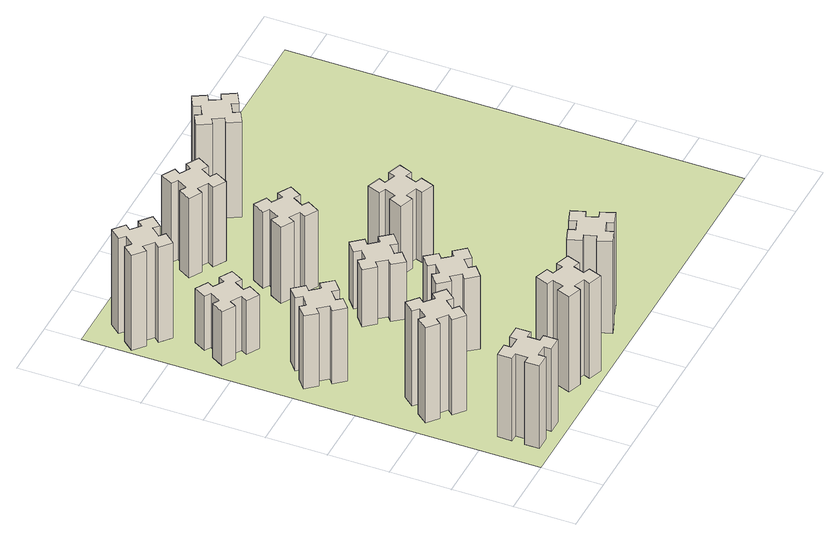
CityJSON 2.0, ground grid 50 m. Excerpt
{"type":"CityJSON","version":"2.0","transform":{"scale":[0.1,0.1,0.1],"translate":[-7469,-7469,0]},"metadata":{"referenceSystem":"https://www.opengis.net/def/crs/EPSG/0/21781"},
"CityObjects":{
"building1":{"type":"Building","attributes":{"class":"1000","function":"1000","usage":"1000","yearOfConstruction":2016,"roofType":"1000","measuredHeight":78,"storeysAboveGround":30,"storeysBelowGround":0},"geometry":[{"type":"Solid","lod":"1","boundaries":[[[[0,1,2,3,4,5,6,7,8,9,10,11,12,13,14,15,16,17,18,19]],[[17,16,20,21]],[[16,15,22,20]],[[15,14,23,22]],[[14,13,24,23]],[[13,12,25,24]],[[12,11,26,25]],[[11,10,27,26]],[[10,9,28,27]],[[9,8,29,28]],[[8,7,30,29]],[[7,6,31,30]],[[6,5,32,31]],[[5,4,33,32]],[[4,3,34,33]],[[3,2,35,34]],[[2,1,36,35]],[[1,0,37,36]],[[0,19,38,37]],[[19,18,39,38]],[[18,17,21,39]],[[24,25,26,27,28,29,30,31,32,33,34,35,36,37,38,39,21,20,22,23]]]]}]},
"building2":{"type":"Building","attributes":{"class":"1000","function":"1000","usage":"1000","yearOfConstruction":2016,"roofType":"1000","measuredHeight":90,"storeysAboveGround":30,"storeysBelowGround":0},"geometry":[{"type":"Solid","lod":"1","boundaries":[[[[40,41,42,43,44,45,46,47,48,49,50,51,52,53,54,55,56,57,58,59]],[[57,56,60,61]],[[56,55,62,60]],[[55,54,63,62]],[[54,53,64,63]],[[53,52,65,64]],[[52,51,66,65]],[[51,50,67,66]],[[50,49,68,67]],[[49,48,69,68]],[[48,47,70,69]],[[47,46,71,70]],[[46,45,72,71]],[[45,44,73,72]],[[44,43,74,73]],[[43,42,75,74]],[[42,41,76,75]],[[41,40,77,76]],[[40,59,78,77]],[[59,58,79,78]],[[58,57,61,79]],[[64,65,66,67,68,69,70,71,72,73,74,75,76,77,78,79,61,60,62,63]]]]}]},
"building3":{"type":"Building","attributes":{"class":"1000","function":"1000","usage":"1000","yearOfConstruction":2016,"roofType":"1000","measuredHeight":69,"storeysAboveGround":30,"storeysBelowGround":0},"geometry":[{"type":"Solid","lod":"1","boundaries":[[[[80,81,82,83,84,85,86,87,88,89,90,91,92,93,94,95,96,97,98,99]],[[97,96,100,101]],[[96,95,102,100]],[[95,94,103,102]],[[94,93,104,103]],[[93,92,105,104]],[[92,91,106,105]],[[91,90,107,106]],[[90,89,108,107]],[[89,88,109,108]],[[88,87,110,109]],[[87,86,111,110]],[[86,85,112,111]],[[85,84,113,112]],[[84,83,114,113]],[[83,82,115,114]],[[82,81,116,115]],[[81,80,117,116]],[[80,99,118,117]],[[99,98,119,118]],[[98,97,101,119]],[[104,105,106,107,108,109,110,111,112,113,114,115,116,117,118,119,101,100,102,103]]]]}]},
"building4":{"type":"Building","attributes":{"class":"1000","function":"1000","usage":"1000","yearOfConstruction":2016,"roofType":"1000","measuredHeight":51,"storeysAboveGround":30,"storeysBelowGround":0},"geometry":[{"type":"Solid","lod":"1","boundaries":[[[[120,121,122,123,124,125,126,127,128,129,130,131,132,133,134,135,136,137,138,139]],[[137,136,140,141]],[[136,135,142,140]],[[135,134,143,142]],[[134,133,144,143]],[[133,132,145,144]],[[132,131,146,145]],[[131,130,147,146]],[[130,129,148,147]],[[129,128,149,148]],[[128,127,150,149]],[[127,126,151,150]],[[126,125,152,151]],[[125,124,153,152]],[[124,123,154,153]],[[123,122,155,154]],[[122,121,156,155]],[[121,120,157,156]],[[120,139,158,157]],[[139,138,159,158]],[[138,137,141,159]],[[144,145,146,147,148,149,150,151,152,153,154,155,156,157,158,159,141,140,142,143]]]]}]},
"building5":{"type":"Building","attributes":{"class":"1000","function":"1000","usage":"1000","yearOfConstruction":2016,"roofType":"1000","measuredHeight":90,"storeysAboveGround":30,"storeysBelowGround":0},"geometry":[{"type":"Solid","lod":"1","boundaries":[[[[160,161,162,163,164,165,166,167,168,169,170,171,172,173,174,175,176,177,178,179]],[[177,176,180,181]],[[176,175,182,180]],[[175,174,183,182]],[[174,173,184,183]],[[173,172,185,184]],[[172,171,186,185]],[[171,170,187,186]],[[170,169,188,187]],[[169,168,189,188]],[[168,167,190,189]],[[167,166,191,190]],[[166,165,192,191]],[[165,164,193,192]],[[164,163,194,193]],[[163,162,195,194]],[[162,161,196,195]],[[161,160,197,196]],[[160,179,198,197]],[[179,178,199,198]],[[178,177,181,199]],[[184,185,186,187,188,189,190,191,192,193,194,195,196,197,198,199,181,180,182,183]]]]}]},
"building6":{"type":"Building","attributes":{"class":"1000","function":"1000","usage":"1000","yearOfConstruction":2016,"roofType":"1000","measuredHeight":90,"storeysAboveGround":30,"storeysBelowGround":0},"geometry":[{"type":"Solid","lod":"1","boundaries":[[[[200,201,202,203,204,205,206,207,208,209,210,211,212,213,214,215,216,217,218,219]],[[217,216,220,221]],[[216,215,222,220]],[[215,214,223,222]],[[214,213,224,223]],[[213,212,225,224]],[[212,211,226,225]],[[211,210,227,226]],[[210,209,228,227]],[[209,208,229,228]],[[208,207,230,229]],[[207,206,231,230]],[[206,205,232,231]],[[205,204,233,232]],[[204,203,234,233]],[[203,202,235,234]],[[202,201,236,235]],[[201,200,237,236]],[[200,219,238,237]],[[219,218,239,238]],[[218,217,221,239]],[[224,225,226,227,228,229,230,231,232,233,234,235,236,237,238,239,221,220,222,223]]]]}]},
"building7":{"type":"Building","attributes":{"class":"1000","function":"1000","usage":"1000","yearOfConstruction":2016,"roofType":"1000","measuredHeight":69,"storeysAboveGround":30,"storeysBelowGround":0},"geometry":[{"type":"Solid","lod":"1","boundaries":[[[[240,241,242,243,244,245,246,247,248,249,250,251,252,253,254,255,256,257,258,259]],[[257,256,260,261]],[[256,255,262,260]],[[255,254,263,262]],[[254,253,264,263]],[[253,252,265,264]],[[252,251,266,265]],[[251,250,267,266]],[[250,249,268,267]],[[249,248,269,268]],[[248,247,270,269]],[[247,246,271,270]],[[246,245,272,271]],[[245,244,273,272]],[[244,243,274,273]],[[243,242,275,274]],[[242,241,276,275]],[[241,240,277,276]],[[240,259,278,277]],[[259,258,279,278]],[[258,257,261,279]],[[264,265,266,267,268,269,270,271,272,273,274,275,276,277,278,279,261,260,262,263]]]]}]},
"building8":{"type":"Building","attributes":{"class":"1000","function":"1000","usage":"1000","yearOfConstruction":2016,"roofType":"1000","measuredHeight":54,"storeysAboveGround":30,"storeysBelowGround":0},"geometry":[{"type":"Solid","lod":"1","boundaries":[[[[280,281,282,283,284,285,286,287,288,289,290,291,292,293,294,295,296,297,298,299]],[[297,296,300,301]],[[296,295,302,300]],[[295,294,303,302]],[[294,293,304,303]],[[293,292,305,304]],[[292,291,306,305]],[[291,290,307,306]],[[290,289,308,307]],[[289,288,309,308]],[[288,287,310,309]],[[287,286,311,310]],[[286,285,312,311]],[[285,284,313,312]],[[284,283,314,313]],[[283,282,315,314]],[[282,281,316,315]],[[281,280,317,316]],[[280,299,318,317]],[[299,298,319,318]],[[298,297,301,319]],[[304,305,306,307,308,309,310,311,312,313,314,315,316,317,318,319,301,300,302,303]]]]}]},
"building9":{"type":"Building","attributes":{"class":"1000","function":"1000","usage":"1000","yearOfConstruction":2016,"roofType":"1000","measuredHeight":87,"storeysAboveGround":30,"storeysBelowGround":0},"geometry":[{"type":"Solid","lod":"1","boundaries":[[[[320,321,322,323,324,325,326,327,328,329,330,331,332,333,334,335,336,337,338,339]],[[337,336,340,341]],[[336,335,342,340]],[[335,334,343,342]],[[334,333,344,343]],[[333,332,345,344]],[[332,331,346,345]],[[331,330,347,346]],[[330,329,348,347]],[[329,328,349,348]],[[328,327,350,349]],[[327,326,351,350]],[[326,325,352,351]],[[325,324,353,352]],[[324,323,354,353]],[[323,322,355,354]],[[322,321,356,355]],[[321,320,357,356]],[[320,339,358,357]],[[339,338,359,358]],[[338,337,341,359]],[[344,345,346,347,348,349,350,351,352,353,354,355,356,357,358,359,341,340,342,343]]]]}]},
"building10":{"type":"Building","attributes":{"class":"1000","function":"1000","usage":"1000","yearOfConstruction":2016,"roofType":"1000","measuredHeight":72,"storeysAboveGround":30,"storeysBelowGround":0},"geometry":[{"type":"Solid","lod":"1","boundaries":[[[[360,361,362,363,364,365,366,367,368,369,370,371,372,373,374,375,376,377,378,379]],[[377,376,380,381]],[[376,375,382,380]],[[375,374,383,382]],[[374,373,384,383]],[[373,372,385,384]],[[372,371,386,385]],[[371,370,387,386]],[[370,369,388,387]],[[369,368,389,388]],[[368,367,390,389]],[[367,366,391,390]],[[366,365,392,391]],[[365,364,393,392]],[[364,363,394,393]],[[363,362,395,394]],[[362,361,396,395]],[[361,360,397,396]],[[360,379,398,397]],[[379,378,399,398]],[[378,377,381,399]],[[384,385,386,387,388,389,390,391,392,393,394,395,396,397,398,399,381,380,382,383]]]]}]},
"building11":{"type":"Building","attributes":{"class":"1000","function":"1000","usage":"1000","yearOfConstruction":2016,"roofType":"1000","measuredHeight":75,"storeysAboveGround":30,"storeysBelowGround":0},"geometry":[{"type":"Solid","lod":"1","boundaries":[[[[400,401,402,403,404,405,406,407,408,409,410,411,412,413,414,415,416,417,418,419]],[[417,416,420,421]],[[416,415,422,420]],[[415,414,423,422]],[[414,413,424,423]],[[413,412,425,424]],[[412,411,426,425]],[[411,410,427,426]],[[410,409,428,427]],[[409,408,429,428]],[[408,407,430,429]],[[407,406,431,430]],[[406,405,432,431]],[[405,404,433,432]],[[404,403,434,433]],[[403,402,435,434]],[[402,401,436,435]],[[401,400,437,436]],[[400,419,438,437]],[[419,418,439,438]],[[418,417,421,439]],[[424,425,426,427,428,429,430,431,432,433,434,435,436,437,438,439,421,420,422,423]]]]}]},
"building12":{"type":"Building","attributes":{"class":"1000","function":"1000","usage":"1000","yearOfConstruction":2016,"roofType":"1000","measuredHeight":66,"storeysAboveGround":30,"storeysBelowGround":0},"geometry":[{"type":"Solid","lod":"1","boundaries":[[[[440,441,442,443,444,445,446,447,448,449,450,451,452,453,454,455,456,457,458,459]],[[457,456,460,461]],[[456,455,462,460]],[[455,454,463,462]],[[454,453,464,463]],[[453,452,465,464]],[[452,451,466,465]],[[451,450,467,466]],[[450,449,468,467]],[[449,448,469,468]],[[448,447,470,469]],[[447,446,471,470]],[[446,445,472,471]],[[445,444,473,472]],[[444,443,474,473]],[[443,442,475,474]],[[442,441,476,475]],[[441,440,477,476]],[[440,459,478,477]],[[459,458,479,478]],[[458,457,461,479]],[[464,465,466,467,468,469,470,471,472,473,474,475,476,477,478,479,461,460,462,463]]]]}]},
"building13":{"type":"Building","attributes":{"class":"1000","function":"1000","usage":"1000","yearOfConstruction":2016,"roofType":"1000","measuredHeight":90,"storeysAboveGround":30,"storeysBelowGround":0},"geometry":[{"type":"Solid","lod":"1","boundaries":[[[[480,481,482,483,484,485,486,487,488,489,490,491,492,493,494,495,496,497,498,499]],[[497,496,500,501]],[[496,495,502,500]],[[495,494,503,502]],[[494,493,504,503]],[[493,492,505,504]],[[492,491,506,505]],[[491,490,507,506]],[[490,489,508,507]],[[489,488,509,508]],[[488,487,510,509]],[[487,486,511,510]],[[486,485,512,511]],[[485,484,513,512]],[[484,483,514,513]],[[483,482,515,514]],[[482,481,516,515]],[[481,480,517,516]],[[480,499,518,517]],[[499,498,519,518]],[[498,497,501,519]],[[504,505,506,507,508,509,510,511,512,513,514,515,516,517,518,519,501,500,502,503]]]]}]},
"landuse1":{"type":"LandUse","attributes":{"name":"plot1","function":"1010"},"geometry":[{"type":"MultiSurface","lod":"1","boundaries":[[[520,521,522,523]]]}]}
},
"vertices":[
[265,325,0],[265,225,0],[205,225,0],[205,105,0],[325,105,0],[325,165,0],[425,165,0],[425,105,0],[545,105,0],[545,225,0],[485,225,0],[485,325,0],[545,325,0],[545,445,0],[425,445,0],[425,385,0],[325,385,0],[325,445,0],[205,445,0],[205,325,0],[325,385,780],[325,445,780],[425,385,780],[425,445,780],[545,445,780],[545,325,780],[485,325,780],[485,225,780],[545,225,780],[545,105,780],[425,105,780],[425,165,780],[325,165,780],[325,105,780],[205,105,780],[205,225,780],[265,225,780],[265,325,780],[205,325,780],[205,445,780],
[484,1067,0],[408,1132,0],[446,1178,0],[354,1255,0],[277,1163,0],[323,1124,0],[259,1048,0],[213,1086,0],[136,994,0],[228,917,0],[266,963,0],[343,899,0],[304,853,0],[396,776,0],[473,868,0],[427,906,0],[492,983,0],[538,944,0],[615,1036,0],[523,1113,0],[492,983,900],[538,944,900],[427,906,900],[473,868,900],[396,776,900],[304,853,900],[343,899,900],[266,963,900],[228,917,900],[136,994,900],[213,1086,900],[259,1048,900],[323,1124,900],[277,1163,900],[354,1255,900],[446,1178,900],[408,1132,900],[484,1067,900],[523,1113,900],[615,1036,900],
[492,1988,0],[427,2064,0],[473,2103,0],[396,2195,0],[304,2118,0],[343,2072,0],[266,2007,0],[228,2053,0],[136,1976,0],[213,1884,0],[259,1923,0],[323,1846,0],[277,1808,0],[354,1716,0],[446,1793,0],[408,1839,0],[484,1903,0],[523,1857,0],[615,1934,0],[538,2026,0],[484,1903,690],[523,1857,690],[408,1839,690],[446,1793,690],[354,1716,690],[277,1808,690],[323,1846,690],[259,1923,690],[213,1884,690],[136,1976,690],[228,2053,690],[266,2007,690],[343,2072,690],[304,2118,690],[396,2195,690],[473,2103,690],[427,2064,690],[492,1988,690],[538,2026,690],[615,1934,690],
[446,2597,0],[496,2684,0],[548,2654,0],[608,2758,0],[504,2818,0],[474,2766,0],[387,2816,0],[417,2868,0],[313,2928,0],[253,2824,0],[305,2794,0],[255,2707,0],[203,2737,0],[143,2633,0],[247,2573,0],[277,2625,0],[364,2575,0],[334,2523,0],[438,2463,0],[498,2567,0],[364,2575,510],[334,2523,510],[277,2625,510],[247,2573,510],[143,2633,510],[203,2737,510],[255,2707,510],[305,2794,510],[253,2824,510],[313,2928,510],[417,2868,510],[387,2816,510],[474,2766,510],[504,2818,510],[608,2758,510],[548,2654,510],[496,2684,510],[446,2597,510],[498,2567,510],[438,2463,510],
[1029,360,0],[995,266,0],[939,287,0],[897,174,0],[1010,133,0],[1031,189,0],[1125,155,0],[1104,99,0],[1217,57,0],[1258,170,0],[1202,191,0],[1236,285,0],[1292,264,0],[1333,377,0],[1220,418,0],[1200,362,0],[1106,396,0],[1127,452,0],[1014,493,0],[973,380,0],[1106,396,900],[1127,452,900],[1200,362,900],[1220,418,900],[1333,377,900],[1292,264,900],[1236,285,900],[1202,191,900],[1258,170,900],[1217,57,900],[1104,99,900],[1125,155,900],[1031,189,900],[1010,133,900],[897,174,900],[939,287,900],[995,266,900],[1029,360,900],[973,380,900],[1014,493,900],
[384,3387,0],[308,3452,0],[346,3498,0],[254,3575,0],[177,3483,0],[223,3444,0],[159,3368,0],[113,3406,0],[36,3314,0],[128,3237,0],[166,3283,0],[243,3219,0],[204,3173,0],[296,3096,0],[373,3188,0],[327,3226,0],[392,3303,0],[438,3264,0],[515,3356,0],[423,3433,0],[392,3303,900],[438,3264,900],[327,3226,900],[373,3188,900],[296,3096,900],[204,3173,900],[243,3219,900],[166,3283,900],[128,3237,900],[36,3314,900],[113,3406,900],[159,3368,900],[223,3444,900],[177,3483,900],[254,3575,900],[346,3498,900],[308,3452,900],[384,3387,900],[423,3433,900],[515,3356,900],
[1083,1332,0],[1006,1267,0],[968,1313,0],[876,1236,0],[953,1144,0],[999,1183,0],[1063,1106,0],[1017,1068,0],[1094,976,0],[1186,1053,0],[1148,1099,0],[1224,1163,0],[1263,1117,0],[1355,1194,0],[1278,1286,0],[1232,1248,0],[1167,1324,0],[1213,1363,0],[1136,1455,0],[1044,1378,0],[1167,1324,690],[1213,1363,690],[1232,1248,690],[1278,1286,690],[1355,1194,690],[1263,1117,690],[1224,1163,690],[1148,1099,690],[1186,1053,690],[1094,976,690],[1017,1068,690],[1063,1106,690],[999,1183,690],[953,1144,690],[876,1236,690],[968,1313,690],[1006,1267,690],[1083,1332,690],[1044,1378,690],[1136,1455,690],
[1183,1972,0],[1106,1907,0],[1068,1953,0],[976,1876,0],[1053,1784,0],[1099,1823,0],[1163,1746,0],[1117,1708,0],[1194,1616,0],[1286,1693,0],[1248,1739,0],[1324,1803,0],[1363,1757,0],[1455,1834,0],[1378,1926,0],[1332,1888,0],[1267,1964,0],[1313,2003,0],[1236,2095,0],[1144,2018,0],[1267,1964,540],[1313,2003,540],[1332,1888,540],[1378,1926,540],[1455,1834,540],[1363,1757,540],[1324,1803,540],[1248,1739,540],[1286,1693,540],[1194,1616,540],[1117,1708,540],[1163,1746,540],[1099,1823,540],[1053,1784,540],[976,1876,540],[1068,1953,540],[1106,1907,540],[1183,1972,540],[1144,2018,540],[1236,2095,540],
[1635,385,0],[1669,291,0],[1613,270,0],[1654,157,0],[1767,199,0],[1746,255,0],[1840,289,0],[1860,233,0],[1973,274,0],[1932,387,0],[1876,366,0],[1842,460,0],[1898,480,0],[1857,593,0],[1744,552,0],[1765,496,0],[1671,462,0],[1650,518,0],[1537,477,0],[1579,364,0],[1671,462,870],[1650,518,870],[1765,496,870],[1744,552,870],[1857,593,870],[1898,480,870],[1842,460,870],[1876,366,870],[1932,387,870],[1973,274,870],[1860,233,870],[1840,289,870],[1746,255,870],[1767,199,870],[1654,157,870],[1613,270,870],[1669,291,870],[1635,385,870],[1579,364,870],[1537,477,870],
[1314,2666,0],[1227,2716,0],[1257,2768,0],[1153,2828,0],[1093,2724,0],[1145,2694,0],[1095,2607,0],[1043,2637,0],[983,2533,0],[1087,2473,0],[1117,2525,0],[1204,2475,0],[1174,2423,0],[1278,2363,0],[1338,2467,0],[1286,2497,0],[1336,2584,0],[1388,2554,0],[1448,2658,0],[1344,2718,0],[1336,2584,720],[1388,2554,720],[1286,2497,720],[1338,2467,720],[1278,2363,720],[1174,2423,720],[1204,2475,720],[1117,2525,720],[1087,2473,720],[983,2533,720],[1043,2637,720],[1095,2607,720],[1145,2694,720],[1093,2724,720],[1153,2828,720],[1257,2768,720],[1227,2716,720],[1314,2666,720],[1344,2718,720],[1448,2658,720],
[1314,3406,0],[1227,3456,0],[1257,3508,0],[1153,3568,0],[1093,3464,0],[1145,3434,0],[1095,3347,0],[1043,3377,0],[983,3273,0],[1087,3213,0],[1117,3265,0],[1204,3215,0],[1174,3163,0],[1278,3103,0],[1338,3207,0],[1286,3237,0],[1336,3324,0],[1388,3294,0],[1448,3398,0],[1344,3458,0],[1336,3324,750],[1388,3294,750],[1286,3237,750],[1338,3207,750],[1278,3103,750],[1174,3163,750],[1204,3215,750],[1117,3265,750],[1087,3213,750],[983,3273,750],[1043,3377,750],[1095,3347,750],[1145,3434,750],[1093,3464,750],[1153,3568,750],[1257,3508,750],[1227,3456,750],[1314,3406,750],[1344,3458,750],[1448,3398,750],
[1940,2042,0],[1846,2076,0],[1867,2132,0],[1754,2173,0],[1713,2060,0],[1769,2040,0],[1735,1946,0],[1679,1967,0],[1637,1854,0],[1750,1813,0],[1771,1869,0],[1865,1835,0],[1844,1779,0],[1957,1737,0],[1998,1850,0],[1942,1871,0],[1976,1965,0],[2032,1944,0],[2073,2057,0],[1960,2098,0],[1976,1965,660],[2032,1944,660],[1942,1871,660],[1998,1850,660],[1957,1737,660],[1844,1779,660],[1865,1835,660],[1771,1869,660],[1750,1813,660],[1637,1854,660],[1679,1967,660],[1735,1946,660],[1769,2040,660],[1713,2060,660],[1754,2173,660],[1867,2132,660],[1846,2076,660],[1940,2042,660],[1960,2098,660],[2073,2057,660],
[1844,3556,0],[1757,3506,0],[1727,3558,0],[1623,3498,0],[1683,3394,0],[1735,3424,0],[1785,3337,0],[1733,3307,0],[1793,3203,0],[1897,3263,0],[1867,3315,0],[1954,3365,0],[1984,3313,0],[2088,3373,0],[2028,3477,0],[1976,3447,0],[1926,3534,0],[1978,3564,0],[1918,3668,0],[1814,3608,0],[1926,3534,900],[1978,3564,900],[1976,3447,900],[2028,3477,900],[2088,3373,900],[1984,3313,900],[1954,3365,900],[1867,3315,900],[1897,3263,900],[1793,3203,900],[1733,3307,900],[1785,3337,900],[1735,3424,900],[1683,3394,900],[1623,3498,900],[1727,3558,900],[1757,3506,900],[1844,3556,900],[1814,3608,900],[1918,3668,900],
[5,3705,0],[3705,3705,0],[3705,5,0],[5,5,0]
]}
